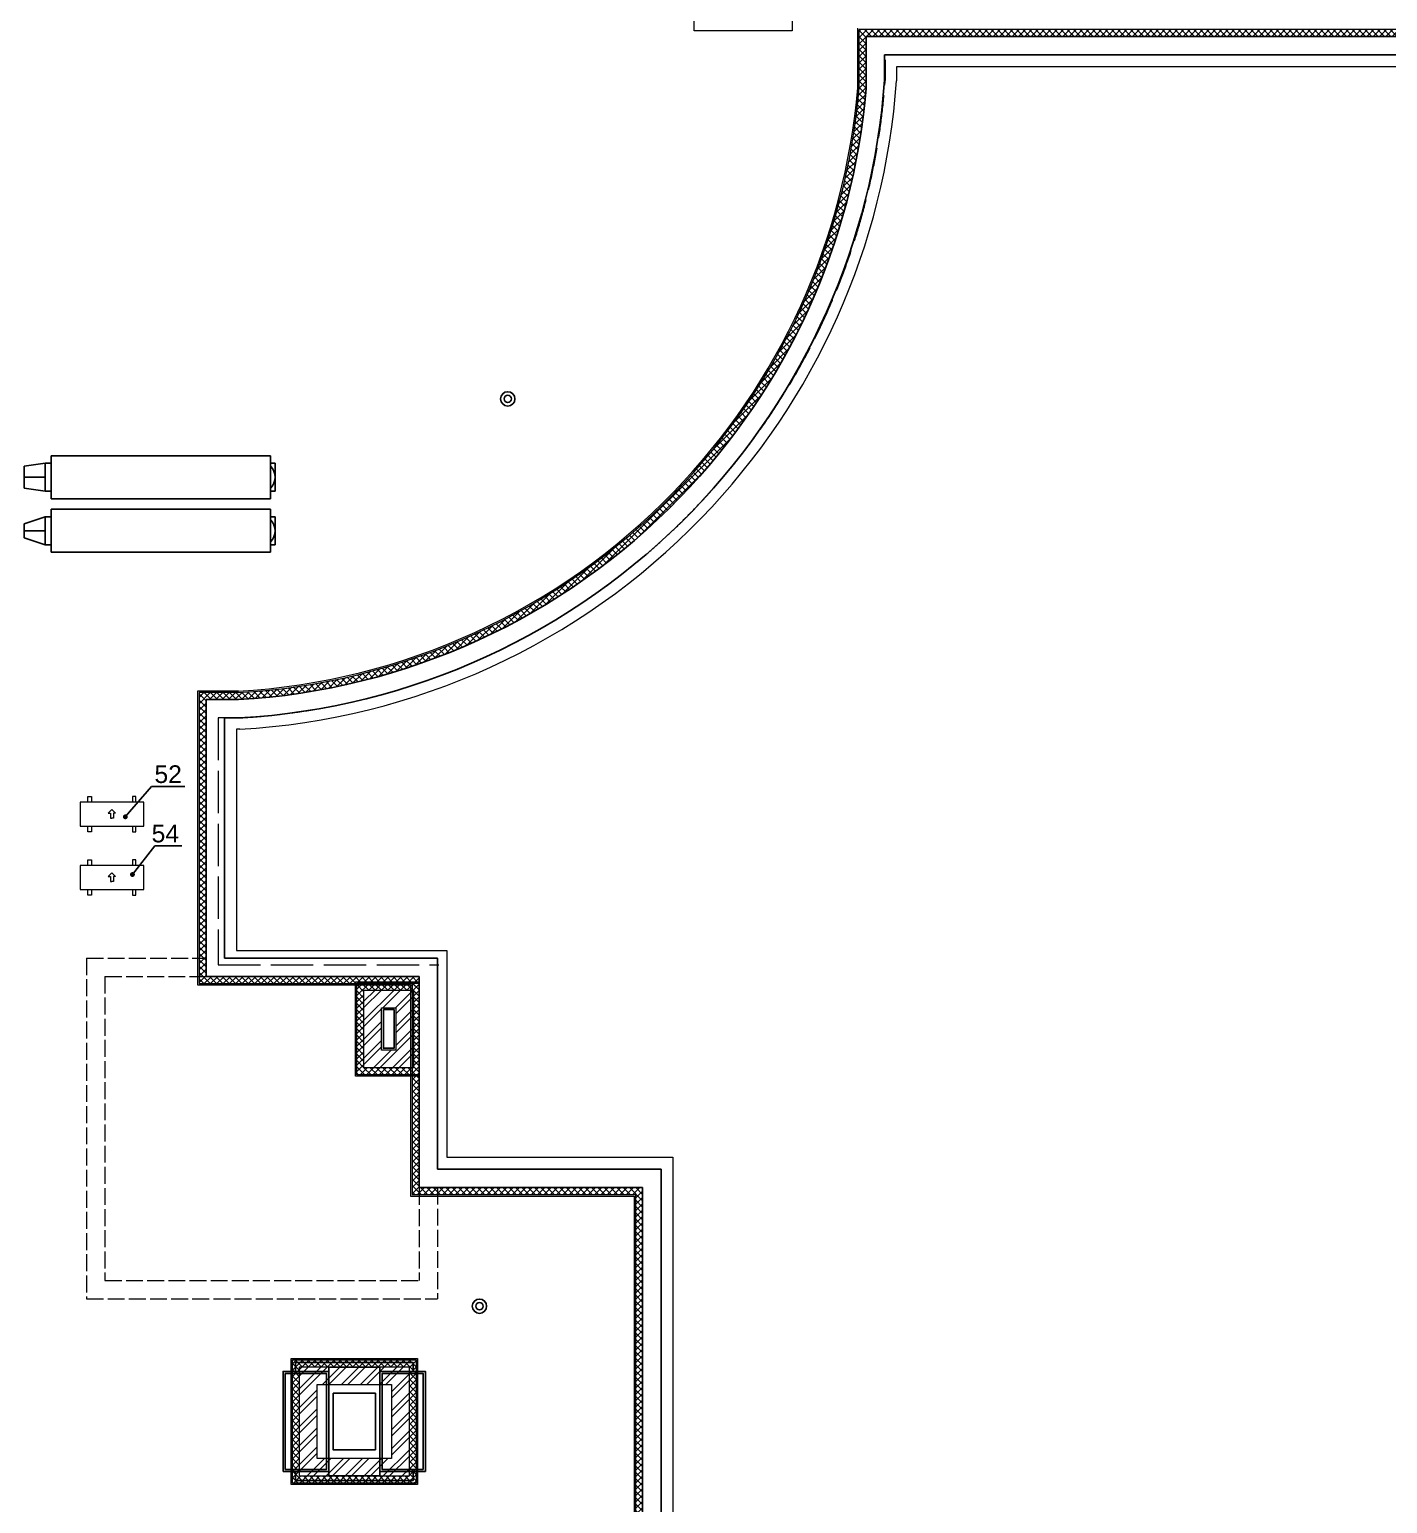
# Model space of a CAD drawing. Header units: millimetres. Extents: x -222892 to 671268, y 0 to 135099.
# Drawn here: x 614648 to 633903, y 94735 to 115641 of the extents above; entities that cross this region are included whole.
import ezdxf
from ezdxf import colors
from ezdxf.entities.mleader import LeaderData, LeaderLine
from ezdxf.math import Vec2, Vec3

# ---------------------------------------------------------------- set-up
doc = ezdxf.new("R2010")
doc.units = ezdxf.units.MM
doc.linetypes.add('ACAD_ISO02W100', pattern=[15, 12, -3])
for name, color, linetype in [('Aks_Схема', 3, 'Continuous'), ('АР_Парапет', 142, 'Continuous'), ('Аэратор', 20, 'Continuous'), ('М_0_ВД1', 1, 'Continuous'), ('М_ОВ-ЭОМ', 140, 'Continuous'), ('ПРОЕМЫ ОВ', 173, 'Continuous')]:
    doc.layers.add(name, color=color, linetype=linetype)
for name, color, linetype, lineweight in [('АР_Навесной фасад', 190, 'Continuous', 5), ('АР_Перегородки кирпич', 244, 'Continuous', 5), ('АР_Перегородки_кирпич_Штрих', 244, 'Continuous', 5), ('АР_Утеплитель', 154, 'Continuous', 5), ('АР_Штрих утеплитель', 24, 'Continuous', 5), ('КР_Тонкая', 250, 'Continuous', 5), ('М_0_В35', 142, 'Continuous', 25), ('М_Холод', 161, 'Continuous', 5), ('пунктир', 251, 'Continuous', 5)]:
    doc.layers.add(name, color=color, linetype=linetype, lineweight=lineweight)
doc.styles.get("Standard").update_dxf_attribs({"font": 'arial.ttf'})
pattern_1 = [(45, (0, 0), (-44.90128060534577, 44.90128060534577), []), (135, (0, 0), (-44.90128060534577, -44.90128060534576), [])]
pattern_2 = [(45, (0, 0), (-134.7038418160373, 134.7038418160373), []), (45, (89.80260000000001, 0), (-134.7038418160373, 134.7038418160373), [])]

# ---------------------------------------------------------------- blocks, each defined once
blk = doc.blocks.new('*U4608')
at = {"linetype": 'ByBlock'}
for p, q in [((-15.55352697218349, -3.05), (-15.55352697218349, 3.05)), ((-15.55352697218349, 3.05), (15.55207691330563, 3.05)), ((15.55207691330563, 3.05), (15.55207691330563, -3.05)), ((15.55207691330563, -3.05), (-15.55352697218349, -3.05))]:
    blk.add_line(p, q, dxfattribs=at)
blk = doc.blocks.new('Aks_rs_mixed_400x200_to_315_300_wipe')
at = {"color": 0, "linetype": 'ByBlock', "lineweight": -2}
blk.add_wipeout([(-2, 0), (2, 0), (1.575, 3), (-1.575, 3)], dxfattribs=at)
blk = doc.blocks.new('Aks_rs_mixed_400x200_to_315_300')
at = {"color": 0, "linetype": 'ByBlock', "lineweight": -2}
blk.add_blockref('Aks_rs_mixed_400x200_to_315_300_wipe', (0, 0), dxfattribs=at)
for p, q in [((-2, 0), (-1.575, 3)), ((-1.575, 3), (1.575, 3)), ((1.575, 3), (2, 0)), ((-2, 0), (2, 0))]:
    blk.add_line(p, q, dxfattribs=at)
at = {"layer": 'Aks_Схема'}
blk.add_line((0, 0), (0, 3), dxfattribs=at)
blk = doc.blocks.new('Aks_rs_mixed_400x200_to_200_300_wipe')
at = {"color": 0, "linetype": 'ByBlock', "lineweight": -2}
blk.add_wipeout([(-2, 0), (2, 0), (1, 3), (-1, 3)], dxfattribs=at)
blk = doc.blocks.new('Aks_rs_mixed_400x200_to_200_300')
at = {"color": 0, "linetype": 'ByBlock', "lineweight": -2}
blk.add_blockref('Aks_rs_mixed_400x200_to_200_300_wipe', (0, 0), dxfattribs=at)
for p, q in [((-2, 0), (-1, 3)), ((-1, 3), (1, 3)), ((1, 3), (2, 0)), ((-2, 0), (2, 0))]:
    blk.add_line(p, q, dxfattribs=at)
at = {"layer": 'Aks_Схема'}
blk.add_line((0, 0), (0, 3), dxfattribs=at)
blk = doc.blocks.new('A$C608f0813')
at = {"layer": 'М_0_ВД1'}
for points in [[(-817.4999982525478, -575.0000011148222), (-293.961465045053, -575.0000011148222), (-293.961465045053, 574.9999988851778), (-817.4999982525478, 574.9999988851778)], [(-293.9614650491276, 624.9999988851778), (293.9614685358829, 624.9999988851778), (293.9614685358829, -625.0000011148222), (-293.9614650491276, -625.0000011148222)], [(817.5000017433777, -575.0000011148222), (293.9614685358829, -575.0000011148222), (293.9614685358829, 574.9999988851778), (817.5000017433777, 574.9999988851778)]]:
    blk.add_lwpolyline(points, close=True, dxfattribs=at)
at = {"layer": 'М_0_ВД1', "color": 251}
for points in [[(-792.4999982525478, -550.0000011148222), (-318.961465045053, -550.0000011148222), (-318.961465045053, 549.9999988851778), (-792.4999982525478, 549.9999988851778)], [(792.5000017433777, -550.0000011148222), (318.9614685358829, -550.0000011148222), (318.9614685358829, 549.9999988851778), (792.5000017433777, 549.9999988851778)]]:
    blk.add_lwpolyline(points, close=True, dxfattribs=at)
at = {"layer": 'М_0_ВД1', "color": 7}
for points in [[(677.5000017454149, 574.9999988851778), (677.5000017454149, 677.4999988881755), (-677.4999982545851, 677.4999988881755), (-677.4999982545851, 574.9999988851778)], [(-677.4999982545851, -575.0000011148222), (-677.4999982545851, -677.5000011118245), (677.5000017454149, -677.5000011118245), (677.5000017454149, -575.0000011148222)]]:
    blk.add_lwpolyline(points, dxfattribs=at)
blk = doc.blocks.new('_None')

msp = doc.modelspace()

# ---------------------------------------------------------------- hatches: boundary and pattern name
at = {"layer": 'АР_Перегородки_кирпич_Штрих', "ltscale": 500}
h = msp.add_hatch(dxfattribs=at)
h.set_pattern_fill('ANSI32', color=256, scale=20)
h.set_pattern_definition(pattern_2)
h.paths.add_polyline_path([(619640.4466297962, 101165.54227281), (619640.4466297962, 101765.8226438957), (619841.9675312869, 101765.8226438955), (619841.9675312869, 101165.5422728097)], flags=16)
h.paths.add_polyline_path([(619390.4466297962, 100915.5422728103), (619390.4466297962, 102015.822643896), (620091.9675312869, 102015.8226438952), (620091.9675312869, 100915.5422728094)])
h = msp.add_hatch(dxfattribs=at)
h.set_pattern_fill('ANSI32', color=256, scale=20)
h.set_pattern_definition(pattern_2)
h.paths.add_polyline_path([(620029.432786491, 95122.01317742198), (618478.432786491, 95122.01317742198), (618478.432786491, 96673.01317742198), (620029.432786491, 96673.01317742198)])
h.paths.add_polyline_path([(619779.432786491, 95372.01317742198), (618728.432786491, 95372.01317742198), (618728.432786491, 96423.01317742198), (619779.432786491, 96423.01317742198)], flags=16)
at = {"layer": 'АР_Утеплитель', "ltscale": 500}
h = msp.add_hatch(dxfattribs=at)
h.set_pattern_fill('ANSI37', color=256, scale=20)
h.set_pattern_definition(pattern_1)
h.paths.add_polyline_path([(619390.4466297962, 100915.5422728103), (619390.4466297962, 102015.822643896), (620091.9675312869, 102015.8226438952), (620091.9675312869, 100915.5422728094)], flags=16)
h.paths.add_polyline_path([(619290.4466297962, 100815.5422728104), (619290.4466297962, 102115.8226438961), (620172.2288270283, 102115.8226438951), (620172.2288270283, 100815.5422728093)])
h = msp.add_hatch(dxfattribs=at)
h.set_pattern_fill('ANSI37', color=256, scale=20)
h.set_pattern_definition(pattern_1)
h.paths.add_polyline_path([(620129.432786491, 95022.01317742198), (618378.432786491, 95022.01317742198), (618378.432786491, 96773.01317742198), (620129.432786491, 96773.01317742198)])
h.paths.add_polyline_path([(620029.432786491, 95122.01317742198), (618478.432786491, 95122.01317742198), (618478.432786491, 96673.01317742198), (620029.432786491, 96673.01317742198)], flags=16)
at = {"layer": 'АР_Штрих утеплитель', "ltscale": 500}
h = msp.add_hatch(dxfattribs=at)
h.set_pattern_fill('ANSI37', color=256, scale=20)
h.set_pattern_definition(pattern_1)
h.paths.add_polyline_path([(625642.3499963752, 127630.6824583524), (623063.6052688621, 127630.6824583524), (623063.6052688621, 127530.6824583524), (625642.3499963752, 127530.6824583524)])
edge = h.paths.add_edge_path()
edge.add_line((623063.6052688621, 127630.6824583524), (617092.3499963747, 127630.6824583525))
edge.add_line((617092.3499963747, 127630.6824583525), (617092.3499963748, 130631.1380299823))
edge.add_line((617092.3499963749, 130631.1380299823), (608032.3499963749, 130630.6824583525))
edge.add_line((608032.3499963749, 130630.6824583525), (608032.3499963749, 127122.7369796679))
edge.add_line((608032.3499963749, 127122.7369796679), (607541.3974972754, 127122.7369796679))
edge.add_arc((608841.0206282367, 116876.8313636951), 10328.00087983884, 97.22897371527748, 132.4844128153411)
edge.add_arc((606823.4037051329, 119160.6824583515), 7281.276563062834, 132.9138654462874, 150.3769831410849)
edge.add_arc((606823.4037051338, 119160.6824583511), 7281.276563063785, 150.3769831410856, 179.9999999999889)
edge.add_line((599542.1271420699, 119160.6824583525), (599542.12714207, 118630.6824583648))
edge.add_line((599542.1271420701, 118630.6824583648), (596032.3499963746, 118630.6824583648))
edge.add_line((596032.3499963745, 118630.6824583648), (596032.3499963745, 106570.6824583523))
edge.add_line((596032.3499963745, 106570.6824583523), (601972.2288270028, 106570.6824583522))
edge.add_line((601972.2288270027, 106570.6824583522), (601972.2288270026, 82275.68245835447))
edge.add_line((601972.2288270027, 82275.68245835447), (608482.4174433206, 82275.68244763688))
edge.add_line((608482.4174433206, 82275.68244763688), (608482.4174435138, 82375.68244763654))
edge.add_line((608482.4174435136, 82375.68244763654), (602072.2288270026, 82375.68245835447))
edge.add_line((602072.2288270027, 82375.68245835447), (602072.2288270027, 106670.6824583523))
edge.add_line((602072.2288270027, 106670.6824583523), (596132.3499963743, 106670.6824583523))
edge.add_line((596132.3499963742, 106670.6824583523), (596132.3499963745, 118530.6824583648))
edge.add_line((596132.3499963745, 118530.6824583648), (599642.12714207, 118530.6824583648))
edge.add_line((599642.1271420701, 118530.6824583648), (599643.6052673388, 119295.6824583508))
edge.add_arc((606820.6534321869, 119161.8791517242), 7178.295318904981, 150.1859382412759, 178.9319457575193, ccw=False)
edge.add_arc((606823.403705134, 119160.6824583507), 7181.276563064186, 133.0783930265534, 150.1885639364678, ccw=False)
edge.add_arc((608840.4861857484, 116878.6115553474), 10226.16664863278, 97.26253171683669, 132.6002756336445, ccw=False)
edge.add_line((607547.7357453064, 127022.7369796679), (608132.3499963749, 127022.7369796679))
edge.add_line((608132.3499963749, 127022.7369796679), (608132.3499963749, 130530.6824583525))
edge.add_line((608132.3499963749, 130530.6824583525), (616992.3499963749, 130530.6824583525))
edge.add_line((616992.3499963749, 130530.6824583525), (616992.3499963749, 127630.6824583525))
edge.add_line((616992.3499963747, 127630.6824583525), (616992.3499963748, 127530.6824583524))
edge.add_line((616992.3499963749, 127530.6824583524), (623063.6052688623, 127530.6824583524))
edge.add_line((623063.6052688621, 127530.6824583524), (623063.605268862, 127630.6824583524))
h = msp.add_hatch(dxfattribs=at)
h.set_pattern_fill('ANSI37', color=256, scale=20)
h.set_pattern_definition(pattern_1)
edge = h.paths.add_edge_path()
edge.add_line((655852.3502047919, 115600.6824583524), (626412.1261466318, 115600.6824583524))
edge.add_line((626412.1261466318, 115600.6824583524), (626412.1261466318, 114806.6886970995))
edge.add_arc((617055.4844113707, 115605.8050758571), 9390.704528885304, 338.7219664316662, 355.1184242013565, ccw=False)
edge.add_line((625806.0286012092, 112197.9746912119), (625534.2307679935, 111569.1681223152))
edge.add_line((625534.2307679935, 111569.1681223152), (625228.4439626673, 110981.5372226837))
edge.add_arc((617063.3787145244, 115603.7874165903), 9382.616232240329, 315.87509110595295, 330.4857637926103, ccw=False)
edge.add_arc((617071.9266828946, 115579.8925696144), 9359.850812022982, 288.6404823138033, 315.9436572571873, ccw=False)
edge.add_line((620063.6052688621, 106711.0332031801), (620048.9323985418, 106600.6824583524))
edge.add_arc((617071.9299816284, 115579.8869551144), 9459.844437673391, 288.3426362089049, 309.2999276985108)
edge.add_arc((617071.9243805045, 115579.8934074092), 9459.852978362906, 309.2999291983116, 315.9429384955064)
edge.add_arc((617063.3787145263, 115603.7874165887), 9482.61623223794, 315.8750911059521, 330.2724392776552)
edge.add_line((625298.0170856509, 110901.5813912529), (625618.6497100862, 111513.8792513072))
edge.add_arc((617063.37871453, 115603.7874165881), 9482.616232234195, 334.4495366734993, 338.7440722253585)
edge.add_arc((617087.5747299099, 115597.6116469959), 9457.827814572098, 338.7257996689042, 355.192298449664)
edge.add_line((626512.1261466318, 114804.9341819068), (626512.1261466318, 115540.6696154163))
edge.add_line((626512.1261466318, 115540.6696154163), (655852.3502047919, 115540.6696154163))
edge.add_line((655852.3502047919, 115540.6696154163), (655852.3502047919, 115600.6824583524))
h.paths.add_polyline_path([(655852.3502047919, 115640.6696154163), (626412.1261466318, 115640.6696154163), (626412.1261466318, 115600.6824583524), (655852.3502047919, 115600.6824583524)])
h = msp.add_hatch(dxfattribs=at)
h.set_pattern_fill('ANSI37', color=256, scale=20)
h.set_pattern_definition(pattern_1)
edge = h.paths.add_edge_path()
edge.add_line((620063.6052688621, 102209.3739539183), (617152.2288270027, 102209.3739539183))
edge.add_line((617152.2288270027, 102209.3739539183), (617152.2288270027, 106135.5199563409))
edge.add_line((617152.2288270027, 106135.5199563409), (617612.8447415119, 106135.5199563409))
edge.add_arc((617055.221236371, 115762.0554444891), 9642.672320371708, 273.3151917394875, 288.1789898390543)
edge.add_line((620063.6052688621, 106600.6824583524), (620063.6052688621, 106711.0332031801))
edge.add_arc((617071.9299816275, 115579.8869551156), 9359.844437674714, 273.2954348329939, 288.64047416533384, ccw=False)
edge.add_line((617609.9757879309, 106235.5199563409), (617052.2288270027, 106235.5199563409))
edge.add_line((617052.2288270027, 106235.5199563409), (617052.2288270027, 102209.3739539183))
edge.add_line((617052.2288270027, 102209.3739539183), (617052.2288270027, 102109.3739539183))
edge.add_line((617052.2288270027, 102109.3739539183), (619270.4466297962, 102109.3739539183))
edge.add_line((619270.4466297962, 102109.3739539183), (619270.4466297962, 102135.8226438961))
edge.add_line((619270.4466297962, 102135.8226438961), (620063.6052688622, 102135.8226438952))
edge.add_line((620063.6052688621, 102135.8226438952), (620063.6052688621, 102209.3739539183))
h.paths.add_polyline_path([(620172.2288270281, 102209.3739539183), (620063.6052688621, 102209.3739539183), (620063.6052688621, 102135.8226438952), (620172.2288270281, 102135.822643895)])
h = msp.add_hatch(dxfattribs=at)
h.set_pattern_fill('ANSI37', color=256, scale=20)
h.set_pattern_definition(pattern_1)
h.paths.add_polyline_path([(614152.2282590617, 91525.67908431869), (619709.4584870343, 91525.6790843186), (619709.4584870343, 91655.68245835254), (623342.3849408154, 91655.68245835246), (623342.3849408152, 99215.68245835252), (620172.2288270283, 99215.68245835244), (620172.2288270299, 102135.822643895), (620072.2288270299, 102135.8226438952), (620072.2288270283, 99115.68245835247), (623242.3849408152, 99115.68245835249), (623242.3849408154, 91755.68245835247), (619609.4584870345, 91755.68245835256), (619609.4584870343, 91625.6790843175), (614052.2282590617, 91625.67908431869), (614052.2282590619, 82945.68034933989), (614152.2282590619, 82945.68037245426)])
at = {"layer": 'М_ОВ-ЭОМ', "linetype": 'ByBlock'}
h = msp.add_hatch(color=256, dxfattribs=at)
h.dxf.hatch_style = 1
h.paths.add_polyline_path([(616042.1093643515, 104473.824778762, 1), (615972.1093643515, 104473.824778762, 1)])
h = msp.add_hatch(color=256, dxfattribs=at)
h.dxf.hatch_style = 1
h.paths.add_polyline_path([(616143.0620999557, 103655.6571367112, 1), (616073.0620999557, 103655.6571367112, 1)])

# ---------------------------------------------------------------- linework, layer by layer
at = {"layer": 'АР_Навесной фасад', "ltscale": 100}
for p, q in [((626941.7092293378, 115110.6696154163), (626941.7092293378, 114910.6824583524)), ((656282.3502047919, 115110.6696154163), (626941.7092293378, 115110.6696154163)), ((617632.2288270027, 105715.9435017978), (617582.2288270025, 105715.9435017978)), ((617582.2288270025, 105715.9435017978), (617582.2288270027, 102575.6824583522)), ((617582.2288270027, 102575.6824583523), (620564.7288270281, 102575.6824583523)), ((620564.7288270283, 102575.6824583523), (620564.7288270283, 99645.68245835234)), ((620564.7288270283, 99645.68245835234), (623772.3849408149, 99645.68245835243)), ((623772.3849408149, 99645.68245835243), (623772.3849408154, 91225.68245835252))]:
    msp.add_line(p, q, dxfattribs=at)
for centre, radius, start, end in [((617063.3787145249, 115603.7874165898), 9902.616232239747, 315.8750911059529, 355.9864662261468), ((617071.9336613622, 115579.8798952628), 9879.836630580658, 273.2510437265503, 315.9400731328416)]:
    msp.add_arc(centre, radius, start, end, dxfattribs=at)
at = {"layer": 'АР_Парапет', "ltscale": 500}
for p, q in [((655852.3502047919, 115540.6696154163), (626512.1261466318, 115540.6696154163)), ((626512.1261466318, 114803.0486500814), (626512.1261466318, 115540.6696154163)), ((656112.3502047919, 115280.6696154163), (626772.1261466318, 115280.6696154163)), ((626772.1261466318, 114922.5811162562), (626772.1261466318, 115280.6696154163)), ((617152.2288270027, 106135.5199563409), (617152.2288270027, 102209.3739539183)), ((617612.8447415119, 106135.5199563409), (617152.2288270027, 106135.5199563409)), ((617412.2288270027, 105875.9435017978), (617412.2288270025, 102469.3739539183)), ((617627.6793040892, 105875.9435017978), (617412.2288270027, 105875.9435017978)), ((617412.2288270025, 102469.3739539182), (620432.2288270281, 102469.3739539183)), ((620432.2288270281, 102469.3739539183), (620432.2288270281, 99475.68245835237)), ((617152.2288270027, 102209.3739539183), (620172.2288270283, 102209.3739539183)), ((620172.2288270281, 102209.3739539184), (620172.2288270283, 99215.68245835244)), ((620432.2288270281, 99475.68245835237), (623602.3849408152, 99475.68245835238)), ((623602.3849408152, 99475.68245835238), (623602.3849408152, 91395.6824583526)), ((620172.2288270283, 99215.68245835244), (623342.3849408152, 99215.68245835252)), ((623342.3849408152, 99215.68245835252), (623342.3849408154, 91655.68245835246))]:
    msp.add_line(p, q, dxfattribs=at)
for centre, radius, start, end in [((617063.3787145249, 115603.7874165898), 9482.61623223969, 315.8750911059529, 355.1560149248741), ((616981.4966299052, 115624.2657336768), 9815.7418281106, 316.1220523253305, 355.9006778936886), ((617071.9299816275, 115579.8869551161), 9459.844437675227, 273.2779657620757, 315.9427897644041), ((617071.9299945671, 115579.8864423591), 9719.843923062923, 273.2777753759034, 315.9411301096707)]:
    msp.add_arc(centre, radius, start, end, dxfattribs=at)
at = {"layer": 'АР_Перегородки кирпич', "linetype": 'Continuous', "ltscale": 100}
for points in [[(619390.4466297962, 100915.5422728103), (619390.4466297962, 102015.822643896), (620091.9675312869, 102015.8226438952), (620091.9675312869, 100915.5422728094)], [(619640.4466297962, 101165.54227281), (619640.4466297962, 101765.8226438957), (619841.9675312869, 101765.8226438955), (619841.9675312869, 101165.5422728097)], [(620029.432786491, 95122.01317742198), (618478.432786491, 95122.01317742198), (618478.432786491, 96673.01317742198), (620029.432786491, 96673.01317742198)], [(619779.432786491, 95372.01317742198), (618728.432786491, 95372.01317742198), (618728.432786491, 96423.01317742198), (619779.432786491, 96423.01317742198)]]:
    msp.add_lwpolyline(points, close=True, dxfattribs=at)
at = {"layer": 'АР_Утеплитель', "ltscale": 500}
for points in [[(624072.1261466318, 116660.6696154164), (625462.1261466318, 116660.6696154164), (625462.1261466318, 115620.6696154164), (624072.1261466318, 115620.6696154164)], [(619270.4466297962, 100795.5422728104), (619270.4466297962, 102135.8226438961), (620172.2288270281, 102135.822643895), (620172.2288270281, 100795.5422728093)], [(619290.4466297962, 100815.5422728104), (619290.4466297962, 102115.8226438961), (620172.2288270283, 102115.8226438951), (620172.2288270283, 100815.5422728093)], [(620149.432786491, 95002.01317742198), (618358.432786491, 95002.01317742198), (618358.432786491, 96793.01317742198), (620149.432786491, 96793.01317742198)], [(620129.432786491, 95022.01317742198), (618378.432786491, 95022.01317742198), (618378.432786491, 96773.01317742198), (620129.432786491, 96773.01317742198)]]:
    msp.add_lwpolyline(points, close=True, dxfattribs=at)
at = {"layer": 'АР_Штрих утеплитель', "ltscale": 500}
for p, q in [((626392.1261466318, 114803.0486500814), (626392.1261466318, 115660.6696154163)), ((655852.3502047919, 115640.6696154163), (626412.1261466318, 115640.6696154163)), ((626412.1261466318, 114803.0486500814), (626412.1261466318, 115640.6696154163)), ((617032.2288270027, 106255.5199563409), (617032.2288270027, 102089.3739539183)), ((617612.8447415119, 106255.5199563409), (617032.2288270027, 106255.5199563409)), ((617052.2288270027, 106235.5199563409), (617052.2288270027, 102109.3739539183)), ((617612.8447415119, 106235.5199563409), (617052.2288270027, 106235.5199563409)), ((617032.2288270027, 102089.3739539183), (620052.2288270283, 102089.3739539182)), ((617052.2288270027, 102109.3739539183), (620072.2288270281, 102109.3739539182)), ((620052.2288270283, 102089.3739539182), (620052.2288270283, 99095.68245835247)), ((620072.2288270281, 102109.3739539182), (620072.2288270283, 99115.68245835247)), ((620052.2288270283, 99095.68245835247), (623222.3849408152, 99095.6824583525)), ((620072.2288270283, 99115.68245835247), (623242.3849408152, 99115.68245835249)), ((623222.3849408152, 99095.6824583525), (623222.3849408154, 91775.68245835247)), ((623242.3849408152, 99115.68245835249), (623242.3849408154, 91755.68245835247))]:
    msp.add_line(p, q, dxfattribs=at)
for centre, radius, start, end in [((617063.3787145249, 115603.7874165898), 9362.61623223969, 315.8750911059529, 355.1560149248741), ((617063.3787145249, 115603.7874165898), 9382.61623223969, 315.8750911059529, 355.1560149248741), ((617071.9299816275, 115579.8869551161), 9339.844437675227, 273.2779657620757, 315.9427897644041), ((617071.9299816275, 115579.8869551161), 9359.844437675227, 273.2779657620757, 315.9427897644041)]:
    msp.add_arc(centre, radius, start, end, dxfattribs=at)
at = {"layer": 'Аэратор'}
for centre, radius in [((621429.5740485259, 110401.3278062368), 101.5999999999767), ((621429.5740485259, 110401.3278062368), 51.59999999997672), ((621028.7874964639, 97533.00253068507), 101.5999999999767), ((621028.7874964639, 97533.00253068507), 51.59999999997672)]:
    msp.add_circle(centre, radius, dxfattribs=at)
at = {"layer": 'М_0_В35', "linetype": 'Continuous'}
for p, q in [((614955.8432020755, 109490.4831422964), (614871.5495356885, 109490.4831422964)), ((614871.5495356885, 109490.4831422964), (614871.5495356885, 109290.4831422964)), ((614955.8432020755, 109490.4831422964), (614955.8432020755, 109290.4831422964)), ((618130.2227442709, 109490.4831422963), (618065.8432020755, 109490.4831422962)), ((618065.8432020755, 109490.4831422962), (618065.8432020755, 109290.4831422962)), ((618130.2227442709, 109490.4831422963), (618130.2227442709, 109290.4831422963)), ((614871.5495356885, 109090.4831422964), (614871.5495356885, 109290.4831422964)), ((614955.8432020755, 109090.4831422964), (614955.8432020755, 109290.4831422964)), ((618065.8432020755, 109090.4831422962), (618065.8432020755, 109290.4831422962)), ((618130.2227442709, 109090.4831422963), (618130.2227442709, 109290.4831422963)), ((614955.8432020755, 109090.4831422964), (614871.5495356885, 109090.4831422964)), ((618130.2227442709, 109090.4831422963), (618065.8432020755, 109090.4831422962)), ((614955.8432020755, 108730.4831422964), (614871.5495356885, 108730.4831422964)), ((614871.5495356885, 108730.4831422964), (614871.5495356885, 108530.4831422964)), ((614955.8432020755, 108730.4831422964), (614955.8432020755, 108530.4831422964)), ((618130.2227442709, 108730.4831422963), (618065.8432020755, 108730.4831422962)), ((618065.8432020755, 108730.4831422962), (618065.8432020755, 108530.4831422962)), ((618130.2227442709, 108730.4831422963), (618130.2227442709, 108530.4831422963)), ((614871.5495356885, 108330.4831422964), (614871.5495356885, 108530.4831422964)), ((614955.8432020755, 108330.4831422964), (614955.8432020755, 108530.4831422964)), ((618065.8432020755, 108330.4831422962), (618065.8432020755, 108530.4831422962)), ((618130.2227442709, 108330.4831422963), (618130.2227442709, 108530.4831422963)), ((614955.8432020755, 108330.4831422964), (614871.5495356885, 108330.4831422964)), ((618130.2227442709, 108330.4831422963), (618065.8432020755, 108330.4831422962))]:
    msp.add_line(p, q, dxfattribs=at)
at = {"layer": 'М_0_В35'}
for centre in [(617905.3766637577, 109290.4831422963), (617905.3766637577, 108530.4831422963)]:
    msp.add_arc(centre, 224.8460805132082, 315.5345379857663, 44.46546201423369, dxfattribs=at)
at = {"layer": 'М_Холод'}
for points in [[(615477.8785318125, 104680.0119417301), (615477.8785318125, 104760.0119417666), (615527.8785318125, 104760.0119417666), (615527.8785318125, 104680.0119417301)], [(616157.8785318122, 104680.0119417301), (616157.8785318122, 104760.0119417666), (616107.8785318122, 104760.0119417666), (616107.8785318122, 104680.0119417301)], [(615817.8785317638, 104578.3683842319), (615765.6245846185, 104526.1144370864), (615797.1243735892, 104526.1144370864), (615797.1243735892, 104456.2116158196), (615817.8785317638, 104456.2116158195)], [(615817.8785317638, 104578.3683842319), (615870.1324789091, 104526.1144370864), (615838.6326899384, 104526.1144370864), (615838.6326899384, 104456.2116158196), (615817.8785317638, 104456.2116158195)], [(615527.8785318125, 104340.0119417301), (615527.8785318125, 104260.0119417666), (615477.8785318125, 104260.0119417666), (615477.8785318125, 104340.0119417301)], [(616107.8785318122, 104340.0119417301), (616107.8785318122, 104260.0119417666), (616157.8785318122, 104260.0119417666), (616157.8785318122, 104340.0119417301)], [(615477.8785318125, 103782.102965748), (615477.8785318125, 103862.1029657845), (615527.8785318125, 103862.1029657845), (615527.8785318125, 103782.102965748)], [(616157.8785318122, 103782.102965748), (616157.8785318122, 103862.1029657845), (616107.8785318122, 103862.1029657845), (616107.8785318122, 103782.102965748)], [(615817.8785317638, 103680.4594082497), (615765.6245846185, 103628.2054611043), (615797.1243735892, 103628.2054611043), (615797.1243735892, 103558.3026398375), (615817.8785317638, 103558.3026398374)], [(615817.8785317638, 103680.4594082497), (615870.1324789091, 103628.2054611043), (615838.6326899384, 103628.2054611043), (615838.6326899384, 103558.3026398375), (615817.8785317638, 103558.3026398374)], [(615527.8785318125, 103442.102965748), (615527.8785318125, 103362.1029657845), (615477.8785318125, 103362.1029657845), (615477.8785318125, 103442.102965748)], [(616107.8785318122, 103442.102965748), (616107.8785318122, 103362.1029657845), (616157.8785318122, 103362.1029657845), (616157.8785318122, 103442.102965748)]]:
    msp.add_lwpolyline(points, dxfattribs=at)
for points in [[(616267.8785318125, 104680.0119417301), (615367.8785318125, 104680.0119417301), (615367.8785318125, 104340.0119417301), (616267.8785318125, 104340.0119417301)], [(616267.8785318125, 103782.102965748), (615367.8785318125, 103782.102965748), (615367.8785318125, 103442.102965748), (616267.8785318125, 103442.102965748)]]:
    msp.add_lwpolyline(points, close=True, dxfattribs=at)
at = {"layer": 'ПРОЕМЫ ОВ', "ltscale": 500}
for points in [[(619666.5405926465, 101740.8226438956), (619816.9675312869, 101740.8226438956), (619816.9675312869, 101191.04227281), (619666.5405926465, 101191.04227281)], [(618953.9327907125, 96297.51317646123), (619553.9327907125, 96297.51317646123), (619553.9327907125, 95497.51317646123), (618953.9327907125, 95497.51317646123)]]:
    msp.add_lwpolyline(points, close=True, dxfattribs=at)
at = {"layer": 'пунктир', "linetype": 'ACAD_ISO02W100', "ltscale": 50}
for p, q in [((626781.7092293378, 115210.6824583524), (626781.7092293378, 114916.3115598816)), ((617617.6793040892, 105875.9435017978), (617322.2288270027, 105875.9435017978)), ((617322.2288270027, 105875.9435017978), (617322.2288270027, 102375.6824583525)), ((617322.2288270027, 102375.6824583525), (620452.2288270048, 102375.6824583524))]:
    msp.add_line(p, q, dxfattribs=at)
at = {"layer": 'пунктир', "linetype": 'ACAD_ISO02W100', "ltscale": 20}
for p, q in [((615457.2288270025, 102469.3739539183), (615457.2288270025, 97635.68245835228)), ((615457.2288270025, 102469.3739539182), (617152.2288270027, 102469.3739539182)), ((615717.2288270022, 102209.3739539183), (620172.2288270283, 102209.3739539184)), ((615717.2288270022, 102209.3739539183), (615717.2288270022, 97895.6824583523)), ((620172.2288270283, 102209.3739539183), (620172.2288270283, 97895.6824583523)), ((620432.2288270281, 99215.68245835247), (620432.2288270281, 97635.68245835228)), ((615717.2288270022, 97895.6824583523), (620172.2288270283, 97895.6824583523)), ((615457.2288270025, 97635.68245835233), (620432.2288270281, 97635.68245835228))]:
    msp.add_line(p, q, dxfattribs=at)
at = {"layer": 'пунктир', "linetype": 'ACAD_ISO02W100', "ltscale": 50}
for centre, radius, start, end in [((617063.3787145249, 115603.7874165898), 9742.61623223969, 315.8750911056536, 355.9536303243476), ((617061.7255588467, 115604.0700527023), 9743.999730976104, 273.2708448469199, 315.8806659497399)]:
    msp.add_arc(centre, radius, start, end, dxfattribs=at)

# ---------------------------------------------------------------- block references
at = {"layer": 'М_0_В35', "linetype": 'ByBlock', "xscale": 100, "yscale": 100, "zscale": 100}
for p in [(616510.8432020755, 109290.4831422963), (616510.8432020755, 108530.4831422963)]:
    msp.add_blockref('*U4608', p, dxfattribs=at)
at = {"layer": 'М_0_ВД1', "xscale": 1.234188990825688, "yscale": 1.234188990825688, "zscale": 1.234188990825688}
msp.add_blockref('A$C608f0813', (619253.9327855867, 95897.51317718311), dxfattribs=at)

# ---------------------------------------------------------------- leaders
at = {"layer": 'КР_Тонкая', "linetype": 'ByBlock'}
ml = msp.add_multileader_mtext('Standard', dxfattribs=at)
ml.set_content('52', color=256)
ml.set_leader_properties()
ml.set_arrow_properties(name='NONE')
ml.build(insert=Vec2(0, 0))
ml.multileader.update_dxf_attribs({"text_left_attachment_type": 6, "text_right_attachment_type": 6, "dogleg_length": 0.36, "arrow_head_size": 0.162})
ctx = ml.context
ctx.base_point, ctx.char_height, ctx.arrow_head_size, ctx.landing_gap_size, ctx.plane_origin = Vec3(616468.6585227058, 104903.948751019, -0.02966123566466194), 250, 0.162, 0.081, Vec3(625279.3026958506, 112136.6149637327, -0.02966123566466194)
ctx.left_attachment, ctx.right_attachment, ctx.text_align_type = 6, 6, 1
notes = []
notes.append((ctx, [(0, (1, 1, 0), (616377.3424153642, 104903.948751019, -0.02966123566466194), (1, 0), 91.3161073415316, [(0, [(616007.1093643515, 104473.824778762, -0.02966123566466194)], 0, [])])]))
ctx.mtext.insert, ctx.mtext.width, ctx.mtext.defined_height, ctx.mtext.alignment, ctx.mtext.flow_direction = Vec3(616614.7149660892, 105203.948751019, -0.02966123566466194), 2817.47973754938, 544.2773374749016, 2, 5
ml = msp.add_multileader_mtext('Standard', dxfattribs=at)
ml.set_content('54', color=256)
ml.set_leader_properties()
ml.set_arrow_properties(name='NONE')
ml.build(insert=Vec2(0, 0))
ml.multileader.update_dxf_attribs({"text_left_attachment_type": 6, "text_right_attachment_type": 6, "dogleg_length": 0.36, "arrow_head_size": 0.162})
ctx = ml.context
ctx.base_point, ctx.char_height, ctx.arrow_head_size, ctx.landing_gap_size, ctx.plane_origin = Vec3(616427.8839544246, 104061.7596228224, -0.02966123566466194), 250, 0.162, 0.081, Vec3(625204.5037538309, 111294.7316604138, -0.02966123566466194)
ctx.left_attachment, ctx.right_attachment, ctx.text_align_type = 6, 6, 1
notes.append((ctx, [(0, (1, 1, 0), (616427.5599544246, 104061.7596228224, -0.02966123566466194), (1, 0), 0.3239999999999447, [(0, [(616108.0620999557, 103655.6571367112, -0.02966123566466194)], 0, [])])]))
ctx.mtext.insert, ctx.mtext.width, ctx.mtext.defined_height, ctx.mtext.alignment, ctx.mtext.flow_direction = Vec3(616574.4519939881, 104361.7596228224, -0.02966123566466194), 2817.47973754938, 544.2773374749016, 2, 5
for ctx, leaders in notes:
    for number, flags, end, landing, length, lines in leaders:
        leader = LeaderData()
        leader.index, (leader.has_last_leader_line, leader.has_dogleg_vector, leader.attachment_direction) = number, flags
        leader.last_leader_point, leader.dogleg_vector, leader.dogleg_length = Vec3(end), Vec3(landing), length
        for number, points, colour, breaks in lines:
            line = LeaderLine()
            line.index, line.vertices, line.color, line.breaks = number, Vec3.list(points), colors.encode_raw_color(colour), breaks
            leader.lines.append(line)
        ctx.leaders.append(leader)

# ---------------------------------------------------------------- next in the draw order: block references
at = {"layer": 'М_0_В35', "linetype": 'Continuous', "xscale": 100, "yscale": 100, "zscale": 100}
for name, p, rotation in [('Aks_rs_mixed_400x200_to_315_300', (614871.5495356885, 109290.4831422964), 89.99999999999754), ('Aks_rs_mixed_400x200_to_200_300', (614871.5495356885, 108530.4831422964), 89.99999999999787)]:
    msp.add_blockref(name, p, dxfattribs=dict(at, rotation=rotation))

doc.saveas('drawing.dxf')
